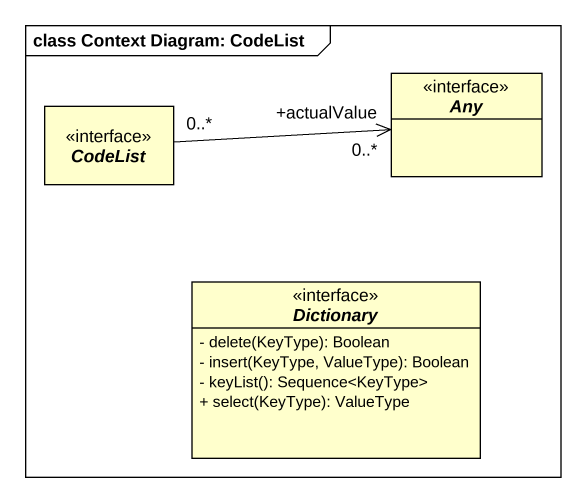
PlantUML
@startuml
mainframe class Context Diagram: CodeList
hide circle
hide empty members
skinparam classAttributeIconSize 0
interface Any
interface CodeList
interface Dictionary {
  - delete(KeyType): Boolean
  - insert(KeyType, ValueType): Boolean
  - keyList(): Sequence<KeyType>
  + select(KeyType): ValueType
}
CodeList "0..*" -right-> "+actualValue\n0..*" Any
@enduml
